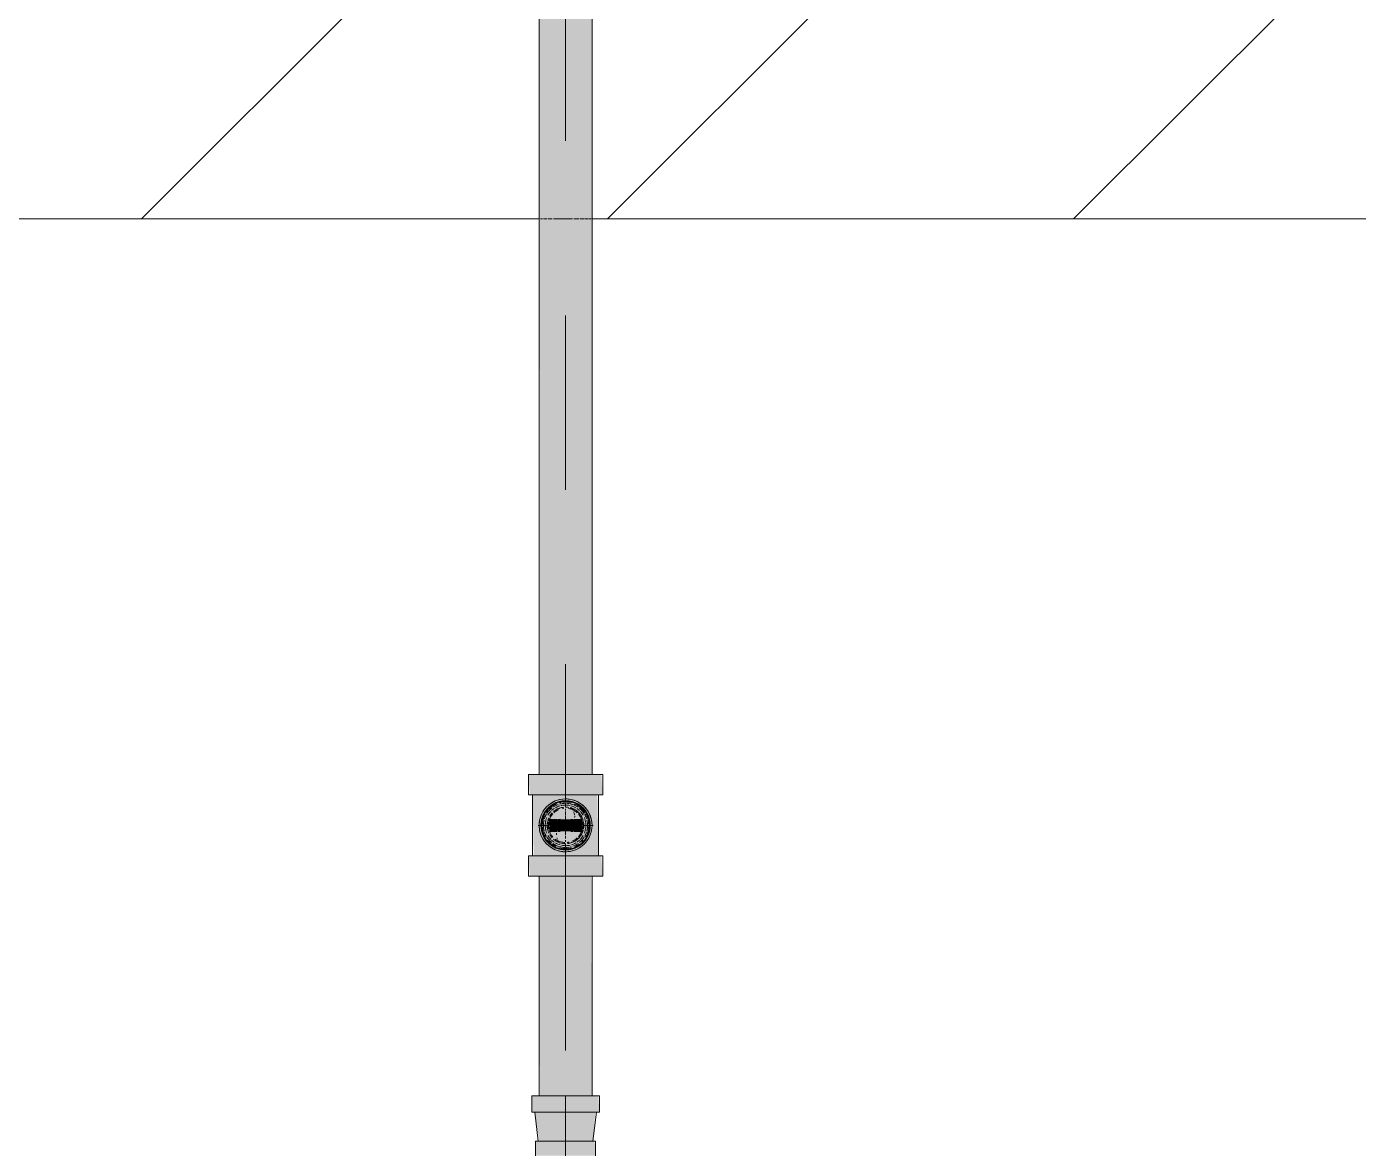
# Model space of a CAD drawing. Header units: millimetres. Extents: x -4000 to 187956, y -58990 to 162485.
# Drawn here: x 96259 to 97472, y 131156 to 132177 of the extents above; entities that cross this region are included whole.
import ezdxf

# ---------------------------------------------------------------- set-up
doc = ezdxf.new("R2010")
doc.units = ezdxf.units.MM
doc.linetypes.add('Dash 1_16_', pattern=[317.5, 158.75, -158.75])
for name, color, linetype, lineweight in [('A-WALL', 113, 'Continuous', 13), ('A-WALL-PATT', 111, 'Continuous', 13), ('F-SPRN', 3, 'Continuous', 9), ('P-PIPE', 3, 'Continuous', 9), ('P-PIPE-CNTR', 3, 'Continuous', 9)]:
    doc.layers.add(name, color=color, linetype=linetype, lineweight=lineweight)

# ---------------------------------------------------------------- blocks, each defined once
blk = doc.blocks.new('CMF2_NHAXUONG_A_rvt-1-FFS - TANG 1')
at = {"layer": 'A-WALL-PATT', "lineweight": 9}
h = blk.add_hatch(dxfattribs=at)
h.set_pattern_fill('FP_12', color=250, style=0, pattern_type=2)
h.set_pattern_definition([(45, (0, 0), (-212.13203, 212.13203), [])])
h.paths.add_polyline_path([(91256, 132002.1), (98249.8, 132002.1), (98249.8, 132202.1), (86100, 132202.1), (86100, 132002.1), (88988.5, 132002.1)])
at = {"layer": 'A-WALL', "color": 50, "lineweight": 15}
for p, q in [((94274.1, 132002.1), (96725.9, 132002.1)), ((96774.1, 132002.1), (98249.8, 132002.1))]:
    blk.add_line(p, q, dxfattribs=at)
at = {"layer": 'A-WALL', "color": 35, "lineweight": 15}
for p, q in [((94274.1, 132002.1), (96725.9, 132002.1)), ((96774.1, 132002.1), (98249.8, 132002.1))]:
    blk.add_line(p, q, dxfattribs=at)
at = {"layer": 'A-WALL', "color": 14, "lineweight": 15}
for p, q in [((96727.2, 132002.1), (96729.1, 132002.1)), ((96729.8, 132002.1), (96732.9, 132002.1)), ((96733.9, 132002.1), (96737.9, 132002.1)), ((96739.1, 132002.1), (96756.2, 132002.1)), ((96757.4, 132002.1), (96762.1, 132002.1)), ((96763, 132002.1), (96767.1, 132002.1)), ((96767.8, 132002.1), (96770.9, 132002.1)), ((96771.4, 132002.1), (96773.3, 132002.1))]:
    blk.add_line(p, q, dxfattribs=at)
at = {"layer": 'A-WALL', "color": 15, "lineweight": 15}
for p, q in [((96727.2, 132002.1), (96729.1, 132002.1)), ((96729.8, 132002.1), (96732.9, 132002.1)), ((96733.9, 132002.1), (96737.9, 132002.1)), ((96739.1, 132002.1), (96756.2, 132002.1)), ((96757.4, 132002.1), (96762.1, 132002.1)), ((96763, 132002.1), (96767.1, 132002.1)), ((96767.8, 132002.1), (96770.9, 132002.1)), ((96771.4, 132002.1), (96773.3, 132002.1))]:
    blk.add_line(p, q, dxfattribs=at)
blk = doc.blocks.new('Sprinkler_Up - DN20-V234-FFS - TANG 1')
at = {"layer": 'F-SPRN', "transparency": 33554534}
for points in [[(-13.5, 0), (-3.9, 0.7), (-1.7, 2.9), (-1.2, 3.5), (-0.6, 4), (0.6, 4), (1.2, 3.5), (1.7, 2.9), (4.6, 0), (22.2, 0), (18, 13.1), (6.9, 21.2), (-6.9, 21.2), (-18, 13.1), (-22.2, 0)], [(0, -16.7), (4.3, -16.1), (11.8, -11.8), (16.1, -4.3), (16.1, 4.3), (11.8, 11.8), (8.3, 14.4), (0, 16.7), (-4.3, 16.1), (-11.8, 11.8), (-16.1, 4.3), (-16.1, -4.3), (-11.8, -11.8), (-8.3, -14.4)], [(0, -15.6), (7.8, -13.5), (13.5, -7.8), (15.1, -4), (15.1, 4), (13.5, 7.8), (7.8, 13.5), (0, 15.6), (-7.8, 13.5), (-11, 11), (-15.1, 4), (-15.1, -4), (-11, -11), (-7.8, -13.5)], [(0, -21.2), (6.9, -21.2), (18, -13.1), (22.2, 0), (3.9, -0.7), (1.7, -2.9), (1.2, -3.5), (0.6, -4), (-0.6, -4), (-1.2, -3.5), (-1.7, -2.9), (-4.6, 0), (-22.2, 0), (-18, -13.1), (-6.9, -21.2)], [(-10.9, -5.5), (-10.9, 5.4), (-14.5, 5.4), (-14.5, -5.5)], [(-7.7, -5.5), (-7.7, 5.4), (-10.9, 5.4), (-10.9, -5.5)], [(0, -5.5), (0, 5.4), (-7.7, 5.4), (-7.7, -5.5)], [(0, 0), (5.7, 0), (2.9, 4.9), (-2.9, 4.9), (-5.7, 0)], [(2.9, -4.9), (5.7, 0), (-5.7, 0), (-2.9, -4.9)], [(-4.6, 0), (4.6, 0), (0, 4.6)], [(0, -4.6), (4.6, 0), (-4.6, 0)], [(0, -2.6), (1.3, 0), (-1.8, 0)], [(-1.3, 0), (1.8, 0), (0, 2.6)], [(7.7, -5.5), (7.7, 5.4), (0, 5.4), (0, -5.5)], [(10.9, -5.5), (10.9, 5.4), (7.7, 5.4), (7.7, -5.5)], [(14.5, -5.5), (14.5, 5.4), (10.9, 5.4), (10.9, -5.5)]]:
    blk.add_hatch(color=1, dxfattribs=at).paths.add_polyline_path(points)
at = {"layer": 'F-SPRN', "color": 1}
for p, q in [((-11.5, 5.4), (-14.5, 5.4)), ((-14.5, 5.4), (-11.3, 5.4)), ((-14.5, 5.4), (-14.5, 3.7)), ((-14.5, 3.3), (-14.5, 0)), ((-11.5, 5.4), (-11.5, 4)), ((-10.9, 1.9), (-10.9, 3.6)), ((-10.8, 5.4), (-8, 5.4)), ((-8.1, 5.4), (-10.8, 5.4)), ((-8.1, 5.4), (-8.1, 2.8)), ((-8.1, 2.5), (-8.1, 0.7)), ((-7.7, 4.8), (-7.7, 2.7)), ((-7.7, 4.8), (-7.7, 2.7)), ((-7.7, 2.1), (-7.7, 0.5)), ((-7.7, 2.1), (-7.7, 0.5)), ((-6.7, 5.4), (-4.7, 5.4)), ((-5.8, 3.8), (-5.8, 2.2)), ((-2.1, 0), (-2.1, 0)), ((-2.1, 0), (-2.1, -0.1)), ((-0.5, 2), (-0.6, 2)), ((-0.6, 2), (-0.6, 2)), ((0, 2.1), (-0.1, 2.1)), ((2.1, 0), (2.1, 0.1)), ((2.1, 0), (2.1, 0)), ((4.7, 5.4), (6.5, 5.4)), ((7.7, 5.4), (10.8, 5.4)), ((7.7, 5.2), (7.7, 2.7)), ((7.7, 5.2), (7.7, 2.7)), ((7.7, 2.3), (7.7, 0.5)), ((7.7, 2.3), (7.7, 0.5)), ((10.8, 5.4), (8.1, 5.4)), ((8.1, 5.4), (8.1, 2.8)), ((8.1, 2.5), (8.1, 0.4)), ((10.9, 5.4), (14.5, 5.4)), ((10.9, 3.6), (10.9, 0.2)), ((14.5, 5.4), (11.5, 5.4)), ((11.5, 5.4), (11.5, 4)), ((11.5, 3), (11.5, 0.2)), ((14.5, 5.4), (14.5, -5.5)), ((-14.5, -1.3), (-14.5, -3.7)), ((-11.1, -5.5), (-14.5, -5.5)), ((-14.5, -5.5), (-11.5, -5.5)), ((-10.9, -2.6), (-10.9, -1.3)), ((-10.8, -5.5), (-8.1, -5.5)), ((-7.8, -5.5), (-10.8, -5.5)), ((-8.1, -4.2), (-8.1, -5.5)), ((-7.7, -2.7), (-7.7, -4)), ((-7.7, -2.7), (-7.7, -4)), ((-7, -5.5), (-5.8, -5.5)), ((-4.8, -5.5), (-7, -5.5)), ((-5.8, -2.3), (-5.8, -3.8)), ((-2.1, -0.3), (-2, -0.4)), ((-2, -0.4), (-2, -0.5)), ((-2, -0.5), (-2, -0.6)), ((-2, -0.6), (-2, -0.7)), ((-2, -0.7), (-1.9, -0.7)), ((-1.9, -0.7), (-1.9, -0.8)), ((-1.9, -0.8), (-1.9, -0.9)), ((-1.9, -0.9), (-1.8, -1)), ((-1.8, -1), (-1.8, -1.1)), ((-1.8, -1), (-1.8, -1)), ((-1.8, -1.1), (-1.7, -1.2)), ((-1.7, -1.2), (-1.6, -1.3)), ((-1.7, -1.2), (-1.7, -1.2)), ((-1.6, -1.3), (-1.6, -1.4)), ((-1.6, -1.4), (-1.5, -1.4)), ((-1.5, -1.4), (-1.4, -1.5)), ((-1.4, -1.5), (-1.3, -1.6)), ((-1.4, -1.5), (-1.4, -1.5)), ((-1.3, -1.6), (-1.3, -1.7)), ((-1.3, -1.7), (-1.2, -1.7)), ((-1.2, -1.7), (-1.1, -1.7)), ((-1.1, -1.7), (-1.1, -1.8)), ((-1.1, -1.8), (-1, -1.8)), ((-1, -1.8), (-0.9, -1.9)), ((-0.9, -1.9), (-0.8, -1.9)), ((-0.8, -1.9), (-0.7, -2)), ((-0.8, -1.9), (-0.8, -1.9)), ((-0.7, -2), (-0.6, -2)), ((-0.6, -2), (-0.5, -2)), ((-0.5, -2), (-0.4, -2)), ((-0.4, -2), (-0.3, -2.1)), ((-0.4, -2), (-0.4, -2)), ((-0.3, -2.1), (-0.2, -2.1)), ((-0.2, -2.1), (-0.1, -2.1)), ((-0.1, -2.1), (0, -2.1)), ((0, -2.1), (0.1, -2.1)), ((0.1, -2.1), (0.2, -2.1)), ((0.1, -2.1), (0.1, -2.1)), ((0.2, -2.1), (0.3, -2.1)), ((0.3, -2.1), (0.4, -2)), ((0.4, -2), (0.5, -2)), ((0.5, -2), (0.6, -2)), ((0.6, -2), (0.7, -2)), ((0.6, -2), (0.6, -2)), ((0.7, -2), (0.8, -1.9)), ((0.8, -1.9), (0.9, -1.9)), ((0.9, -1.9), (1, -1.8)), ((0.9, -1.9), (0.9, -1.9)), ((1, -1.8), (1.1, -1.8)), ((1.1, -1.8), (1.2, -1.7)), ((1.2, -1.7), (1.3, -1.6)), ((1.2, -1.7), (1.2, -1.7)), ((1.3, -1.6), (1.4, -1.6)), ((1.4, -1.5), (1.5, -1.5)), ((1.4, -1.6), (1.4, -1.5)), ((1.5, -1.4), (1.6, -1.3)), ((1.5, -1.5), (1.5, -1.4)), ((1.6, -1.3), (1.7, -1.2)), ((1.6, -1.3), (1.6, -1.3)), ((1.7, -1.1), (1.8, -1.1)), ((1.7, -1.2), (1.7, -1.1)), ((1.8, -1), (1.9, -0.9)), ((1.8, -1.1), (1.8, -1)), ((1.9, -0.8), (2, -0.7)), ((1.9, -0.8), (1.9, -0.8)), ((1.9, -0.9), (1.9, -0.8)), ((2, -0.4), (2.1, -0.3)), ((2, -0.5), (2, -0.4)), ((2, -0.5), (2, -0.5)), ((2, -0.6), (2, -0.5)), ((2, -0.7), (2, -0.6)), ((2.1, -0.1), (2.1, 0)), ((2.1, -0.2), (2.1, -0.1)), ((2.1, -0.3), (2.1, -0.2)), ((7, -5.5), (4.8, -5.5)), ((5.8, -2.2), (5.8, -3.8)), ((5.8, -5.5), (7, -5.5)), ((7.7, -0.5), (7.7, -2.3)), ((7.7, -0.5), (7.7, -2.3)), ((7.7, -2.7), (7.7, -5.4)), ((7.7, -2.7), (7.7, -5.4)), ((10.8, -5.5), (7.7, -5.5)), ((8.1, -0.4), (8.1, -2.5)), ((8.1, -2.8), (8.1, -5.5)), ((8.1, -5.5), (10.8, -5.5)), ((10.9, -0.2), (10.9, -3.6)), ((14.5, -5.5), (10.9, -5.5)), ((11.5, -0.2), (11.5, -3)), ((11.5, -4), (11.5, -5.5)), ((11.5, -5.5), (14.5, -5.5))]:
    blk.add_line(p, q, dxfattribs=at)
at = {"layer": 'F-SPRN', "color": 1, "flags": 128}
for points in [[(-0.6, 2), (-0.7, 2), (-0.8, 1.9), (-0.9, 1.9), (-0.9, 1.9), (-1, 1.8), (-1.1, 1.8), (-1.2, 1.7), (-1.2, 1.7), (-1.3, 1.6), (-1.4, 1.6), (-1.4, 1.5), (-1.5, 1.5), (-1.5, 1.4), (-1.6, 1.3), (-1.6, 1.3), (-1.7, 1.2), (-1.7, 1.1), (-1.8, 1.1), (-1.8, 1), (-1.9, 0.9), (-1.9, 0.8), (-1.9, 0.8), (-2, 0.7), (-2, 0.6), (-2, 0.5), (-2, 0.5), (-2, 0.4), (-2.1, 0.3), (-2.1, 0.2), (-2.1, 0.1), (-2.1, 0)], [(-0.1, 2.1), (-0.1, 2.1), (-0.2, 2.1), (-0.3, 2.1), (-0.4, 2), (-0.5, 2)], [(2.1, 0.1), (2.1, 0.2), (2.1, 0.2), (2.1, 0.3), (2, 0.4), (2, 0.5), (2, 0.6), (2, 0.7), (1.9, 0.7), (1.9, 0.8), (1.9, 0.9), (1.8, 1), (1.8, 1), (1.8, 1.1), (1.7, 1.2), (1.7, 1.2), (1.6, 1.3), (1.6, 1.4), (1.5, 1.4), (1.4, 1.5), (1.4, 1.5), (1.3, 1.6), (1.3, 1.7), (1.2, 1.7), (1.1, 1.7), (1.1, 1.8), (1, 1.8), (0.9, 1.9), (0.8, 1.9), (0.8, 1.9), (0.7, 2), (0.6, 2), (0.5, 2), (0.4, 2), (0.4, 2), (0.3, 2.1), (0.2, 2.1), (0.1, 2.1), (0, 2.1)], [(-2.1, -0.1), (-2.1, -0.2), (-2.1, -0.2), (-2.1, -0.3)]]:
    blk.add_lwpolyline(points, dxfattribs=at)
at = {"layer": 'F-SPRN', "color": 1}
for radius, start, end in [(22.2, 360, 180), (21.9, 144.7698, 164.8151), (21.9, 126.6942, 143.2701), (21.9, 108.2621, 125.7507), (16.7, 121.4181, 130.5751), (16.7, 121.4181, 130.5751), (15.6, 120.5262, 133.2078), (15.6, 120.5262, 133.2078), (16.7, 106.5995, 120), (16.7, 106.5995, 120), (15.6, 114.4363, 119.9813), (15.6, 114.4363, 119.9813), (21.9, 99.348, 107.901), (16.7, 96.4143, 105), (16.7, 96.4143, 105), (21.9, 90.145, 98.8503), (15.6, 95.5762, 100.6843), (15.6, 95.5762, 100.6843), (16.7, 83.0684, 90), (16.7, 83.0684, 90), (21.9, 72.5583, 89.4624), (15.6, 75.573, 80.5892), (15.6, 75.573, 80.5892), (15.6, 67.5614, 74.5481), (15.6, 67.5614, 74.5481), (16.7, 60, 75), (16.7, 60, 75), (15.6, 60.0187, 65.5637), (15.6, 60.0187, 65.5637), (21.9, 54.2493, 71.7379), (15.6, 46.7922, 60), (15.6, 46.7922, 60), (16.7, 49.4249, 58.5819), (16.7, 49.4249, 58.5819), (21.9, 36.7299, 53.3058), (21.9, 15.1849, 35.2302), (21.9, 165.6773, 179.2615), (16.7, 167.6802, 180), (16.7, 167.6802, 180), (16.7, 155.3879, 164.9693), (16.7, 155.3879, 164.9693), (15.6, 166.4265, 180), (15.6, 166.4265, 180), (15.6, 150.9409, 165), (15.6, 159.6139, 165), (16.7, 136.7213, 149.931), (16.7, 136.7213, 149.931), (15.6, 150.9409, 156.3845), (15.6, 138.4214, 150), (15.6, 138.4214, 150), (4.63, 155.7832, 180), (4.63, 155.7832, 180), (4.63, 109.0192, 138.2703), (4.63, 109.0192, 138.2703), (2.56, 109.0192, 168.8278), (2.56, 109.0192, 168.8278), (2.04, 109.0192, 180), (4.63, 17.9592, 90), (4.63, 17.9592, 90), (3.81, 57.0577, 90), (2.56, 14.5599, 90), (2.56, 14.5599, 90), (2.04, 10.4703, 90), (3.81, 16.1605, 43.8358), (15.6, 30, 41.5786), (15.6, 30, 41.5786), (16.7, 30, 43.2787), (16.7, 30, 43.2787), (15.6, 23.6155, 29.5646), (15.6, 15, 29.5646), (15.6, 15, 20.3861), (16.7, 15, 24.6121), (16.7, 15, 24.6121), (15.6, 360, 13.6618), (15.6, 0, 13.6618), (16.7, 360, 12.3198), (16.7, 0, 12.3198), (21.9, 0.7385, 14.3227), (22.2, 180, 360), (21.9, 180.7385, 194.3227), (21.9, 195.1849, 215.2302), (16.7, 180, 192.3198), (16.7, 180, 192.3198), (16.7, 195.0307, 204.6121), (16.7, 195.0307, 204.6121), (15.6, 181.9082, 193.6618), (15.6, 181.9082, 193.6618), (15.6, 197.3339, 209.5646), (15.6, 197.3339, 209.5646), (16.7, 210.069, 223.2787), (16.7, 210.069, 223.2787), (15.6, 212.5472, 221.5786), (15.6, 212.5472, 221.5786), (4.63, 197.9592, 0), (4.63, 197.9592, 360), (3.81, 196.1605, 360), (2.56, 191.1677, 270), (2.56, 191.1677, 270), (2.04, 190.4703, 270), (2.04, 270, 0), (2.56, 270, 0), (2.56, 270, 360), (15.6, 300, 313.2078), (15.6, 300, 313.2078), (15.6, 318.4214, 330), (15.6, 318.4214, 330), (16.7, 316.7213, 330), (16.7, 316.7213, 330), (15.6, 330.4354, 345), (15.6, 330.4354, 336.3845), (15.6, 339.6139, 345), (15.6, 346.3382, 360), (15.6, 346.3382, 360), (16.7, 335.3879, 345), (16.7, 335.3879, 345), (16.7, 347.6802, 360), (16.7, 347.6802, 360), (21.9, 324.7698, 344.8151), (21.9, 345.6773, 359.2615), (21.9, 216.7299, 233.3058), (21.9, 234.2493, 251.7379), (16.7, 229.4249, 238.5819), (16.7, 229.4249, 238.5819), (15.6, 233.795, 240), (15.6, 233.795, 240), (16.7, 240, 255), (16.7, 240, 255), (15.6, 240.0187, 254.5481), (15.6, 240.0187, 254.5481), (21.9, 252.5583, 269.4624), (15.6, 255, 267.64), (15.6, 255, 267.64), (16.7, 263.0684, 270), (16.7, 263.0684, 270), (21.9, 270.145, 278.8503), (15.6, 275.5762, 280.6843), (15.6, 275.5762, 280.6843), (16.7, 276.4143, 285), (16.7, 276.4143, 285), (21.9, 279.348, 287.901), (16.7, 286.5995, 300), (16.7, 286.5995, 300), (15.6, 294.4363, 299.9813), (15.6, 294.4363, 299.9813), (21.9, 288.2621, 305.7507), (16.7, 301.4181, 310.5751), (16.7, 301.4181, 310.5751), (21.9, 306.6942, 323.2701)]:
    blk.add_arc((0, 0), radius, start, end, dxfattribs=at)
blk = doc.blocks.new('Steel_Transition_Threaded_HoaPhat - Standard-V369-FFS - TANG 1')
at = {"layer": 'P-PIPE', "lineweight": 13, "transparency": 33554534}
h = blk.add_hatch(color=1, dxfattribs=at)
h.paths.add_polyline_path([(96750, 131427.6), (96755.8, 131428.4), (96761.3, 131430.6), (96765.9, 131434.2), (96769.5, 131438.8), (96771.7, 131444.3), (96772.5, 131450.1), (96771.7, 131455.9), (96769.5, 131461.3), (96765.9, 131466), (96761.3, 131469.6), (96755.8, 131471.8), (96750, 131472.6), (96744.2, 131471.8), (96738.8, 131469.6), (96734.1, 131466), (96730.5, 131461.3), (96728.3, 131455.9), (96727.5, 131450.1), (96728.3, 131444.3), (96730.5, 131438.8), (96734.1, 131434.2), (96738.8, 131430.6), (96744.2, 131428.4)])
h.paths.add_polyline_path([(96750, 131430), (96744.8, 131430.7), (96740, 131432.7), (96735.8, 131435.9), (96732.6, 131440), (96730.6, 131444.9), (96729.9, 131450.1), (96730.6, 131455.3), (96732.6, 131460.1), (96735.8, 131464.3), (96740, 131467.5), (96744.8, 131469.5), (96750, 131470.2), (96755.2, 131469.5), (96760.1, 131467.5), (96764.2, 131464.3), (96767.4, 131460.1), (96769.4, 131455.3), (96770.1, 131450.1), (96769.4, 131444.9), (96767.4, 131440), (96764.2, 131435.9), (96760.1, 131432.7), (96755.2, 131430.7)])
for points in [[(96750, 131430), (96750, 131433.7), (96741.8, 131435.9), (96735.8, 131441.9), (96733.6, 131450.1), (96735.8, 131458.3), (96741.8, 131464.3), (96750, 131466.5), (96750, 131470.2), (96744.8, 131469.5), (96740, 131467.5), (96735.8, 131464.3), (96732.6, 131460.1), (96730.6, 131455.3), (96729.9, 131450.1), (96730.6, 131444.9), (96732.6, 131440), (96735.8, 131435.9), (96740, 131432.7), (96744.8, 131430.7)], [(96750, 131431.6), (96754.8, 131432.2), (96759.3, 131434.1), (96763.1, 131437), (96766, 131440.8), (96767.9, 131445.3), (96768.5, 131450.1), (96767.9, 131454.9), (96766, 131459.3), (96763.1, 131463.2), (96759.3, 131466.1), (96754.8, 131468), (96750, 131468.6), (96745.2, 131468), (96740.8, 131466.1), (96736.9, 131463.2), (96734, 131459.3), (96732.1, 131454.9), (96731.5, 131450.1), (96732.1, 131445.3), (96734, 131440.8), (96736.9, 131437), (96740.8, 131434.1), (96745.2, 131432.2)], [(96750, 131430), (96755.2, 131430.7), (96760.1, 131432.7), (96764.2, 131435.9), (96767.4, 131440), (96769.4, 131444.9), (96770.1, 131450.1), (96769.4, 131455.3), (96767.4, 131460.1), (96764.2, 131464.3), (96760.1, 131467.5), (96755.2, 131469.5), (96750, 131470.2), (96750, 131466.5), (96758.2, 131464.3), (96764.2, 131458.3), (96766.4, 131450.1), (96764.2, 131441.9), (96758.2, 131435.9), (96750, 131433.7)]]:
    blk.add_hatch(color=1, dxfattribs=at).paths.add_polyline_path(points)
at = {"layer": 'P-PIPE', "color": 20, "lineweight": 13}
for radius, start, end in [(22.5, 90, 270), (22.5, 105, 270), (22.5, 90, 105), (22.5, 270, 90), (22.5, 330, 90), (20.1, 150, 162.7449), (20.1, 135, 148.1553), (18.5, 136.4297, 150), (18.5, 136.4297, 150), (20.1, 128.8856, 135), (16.4, 143.5463, 150), (18.5, 123.4976, 133.2041), (18.5, 123.4976, 133.2041), (20.1, 109.6859, 125.0043), (16.4, 121.0738, 128.0319), (18.5, 106.819, 120), (18.5, 106.819, 120), (16.4, 113.4045, 120), (16.4, 107.4657, 111.9681), (20.1, 100.9975, 105), (18.5, 91.4353, 103.2046), (18.5, 91.4353, 103.2046), (16.4, 96.2132, 104.6042), (20.1, 90.5246, 98.5089), (18.5, 78.0986, 90), (18.5, 78.0986, 90), (20.1, 75.0607, 87.9279), (18.5, 60, 75), (18.5, 60, 75), (16.4, 66.9681, 72.9388), (20.1, 60, 75), (16.4, 60.5934, 66.5955), (20.1, 54.9957, 60), (18.5, 46.7959, 56.5024), (18.5, 46.7959, 56.5024), (20.1, 31.8447, 51.1144), (18.5, 30, 43.5703), (18.5, 30, 43.5703), (20.1, 17.2551, 30), (20.1, 166.0499, 193.9501), (18.5, 166.5939, 193.4061), (18.5, 166.5939, 180), (18.5, 180, 193.4061), (18.5, 157.6232, 165), (18.5, 157.6232, 165), (16.4, 180.8106, 191.4533), (16.4, 168.5467, 175.1607), (16.4, 158.0319, 163.506), (16.4, 351.9681, 0), (16.4, 0, 6.4537), (18.5, 15, 22.3768), (18.5, 15, 22.3768), (18.5, 346.5939, 13.4061), (18.5, 0, 13.4061), (18.5, 346.5939, 0), (20.1, 346.0499, 13.9501), (20.1, 197.2551, 210), (18.5, 195, 202.3768), (18.5, 195, 202.3768), (20.1, 211.8447, 231.1144), (18.5, 210, 223.5703), (18.5, 210, 223.5703), (16.4, 210.6635, 216.4537), (18.5, 226.7959, 236.5024), (18.5, 226.7959, 236.5024), (16.4, 240, 246.5955), (22.5, 270, 330), (16.4, 287.4657, 291.9681), (16.4, 293.5463, 300), (18.5, 303.4976, 313.2041), (18.5, 303.4976, 313.2041), (20.1, 308.8856, 328.1553), (18.5, 316.4297, 330), (18.5, 316.4297, 330), (16.4, 338.0319, 342.8691), (18.5, 337.6232, 345), (18.5, 337.6232, 345), (20.1, 330, 342.7449), (20.1, 234.9957, 255), (18.5, 240, 255), (18.5, 240, 255), (20.1, 255.0607, 267.9279), (18.5, 258.0986, 270), (18.5, 258.0986, 270), (16.4, 264.1652, 268.506), (20.1, 270.5246, 278.5089), (18.5, 271.4353, 283.2046), (18.5, 271.4353, 283.2046), (16.4, 276.2132, 283.9063), (20.1, 280.9975, 285), (18.5, 286.819, 300), (18.5, 286.819, 300), (20.1, 289.6859, 305.0043)]:
    blk.add_arc((96750, 131450.1), radius, start, end, dxfattribs=at)

msp = doc.modelspace()

# ---------------------------------------------------------------- block references
at = {"lineweight": 5}
msp.add_blockref('CMF2_NHAXUONG_A_rvt-1-FFS - TANG 1', (0, 0), dxfattribs=at)

# ---------------------------------------------------------------- next in the draw order: hatches: boundary and pattern name
at = {"layer": 'P-PIPE', "transparency": 33554534}
for points in [[(96750, 131496.4), (96750, 134136.8), (96725.9, 134136.8), (96726.7, 131496.4), (96743.8, 131496.4)], [(96750, 131496.4), (96774.1, 131496.4), (96773.3, 134136.8), (96750, 134136.8), (96750, 131499.1)], [(96726.1, 131478), (96750, 131478), (96750, 131496.4), (96716.2, 131496.4), (96717.4, 131478), (96720.7, 131478)], [(96783.8, 131478), (96782.6, 131496.4), (96750, 131496.4), (96750, 131478), (96783, 131478)], [(96724, 131422.3), (96750, 131422.3), (96750, 131428.9), (96742.6, 131430.3), (96736.3, 131434), (96731.7, 131439.4), (96729.2, 131446.3), (96729.2, 131453.9), (96731.7, 131460.8), (96736.3, 131466.2), (96742.6, 131469.9), (96750, 131471.2), (96750, 131478), (96720, 131478), (96721, 131422.3)], [(96750, 131426), (96756.2, 131426.8), (96762.1, 131429.2), (96767.1, 131433), (96770.9, 131438), (96773.3, 131443.8), (96774.1, 131450.1), (96773.3, 131456.3), (96770.9, 131462.1), (96767.1, 131467.1), (96762.1, 131471), (96756.2, 131473.4), (96750, 131474.2), (96743.8, 131473.4), (96737.9, 131471), (96733, 131467.1), (96729.1, 131462.1), (96726.7, 131456.3), (96725.9, 131450.1), (96726.7, 131443.8), (96729.1, 131438), (96733, 131433), (96737.9, 131429.2), (96743.8, 131426.8), (96748.9, 131426.1)], [(96776, 131422.3), (96780, 131422.3), (96779, 131478), (96750, 131478), (96750, 131471.2), (96757.5, 131469.9), (96763.7, 131466.2), (96768.3, 131460.8), (96770.8, 131453.9), (96770.8, 131446.3), (96768.3, 131439.4), (96763.7, 131434), (96757.5, 131430.3), (96750, 131428.9), (96750, 131422.3), (96771.2, 131422.3)], [(96741.7, 131435.6), (96742.8, 131437.6), (96741.7, 131441.7), (96742.8, 131445.9), (96745.8, 131449), (96757.2, 131454.3), (96758.4, 131458.4), (96757.2, 131462.6), (96755.9, 131464.3), (96750, 131466.8), (96741.7, 131464.6), (96735.5, 131458.4), (96733.3, 131450.1), (96735.5, 131441.7), (96738.2, 131438.3)], [(96750, 131433.4), (96758.4, 131435.6), (96761.8, 131438.3), (96766.1, 131445.8), (96766.1, 131454.4), (96761.8, 131461.9), (96758.4, 131464.6), (96750, 131466.8), (96745.7, 131466.2), (96738.2, 131461.9), (96733.9, 131454.4), (96733.9, 131445.8), (96738.2, 131438.3), (96741.7, 131435.6)], [(96726.1, 131403.8), (96750, 131403.8), (96750, 131422.3), (96716.2, 131422.3), (96717.4, 131403.8), (96720.7, 131403.8)], [(96783.8, 131403.8), (96782.6, 131422.3), (96750, 131422.3), (96750, 131403.8), (96782.6, 131403.8)], [(96743.8, 131204), (96750, 131204), (96750, 131403.8), (96725.9, 131403.8), (96726.7, 131204), (96737.9, 131204)], [(96750, 131204), (96774.1, 131204), (96773.3, 131403.8), (96750, 131403.8), (96750, 131280.1)], [(96720.3, 131189.1), (96780.8, 131189.1), (96779.8, 131204), (96719.2, 131204), (96719.2, 131189.1)], [(96750, 131162.7), (96774.8, 131162.7), (96777.1, 131189.1), (96721.9, 131189.1), (96726.1, 131162.7), (96743.6, 131162.7)], [(96723.6, 131149.4), (96777.4, 131149.4), (96776.4, 131162.7), (96722.7, 131162.7), (96722.7, 131149.4)]]:
    msp.add_hatch(color=1, dxfattribs=at).paths.add_polyline_path(points)

# ---------------------------------------------------------------- next in the draw order: linework, layer by layer
at = {"layer": 'P-PIPE', "color": 20, "lineweight": 13}
for p, q in [((96725.9, 134136.8), (96725.9, 131496.4)), ((96774.1, 131496.4), (96774.1, 134136.8)), ((96716.2, 131496.4), (96716.2, 131478)), ((96725.8, 131496.4), (96716.2, 131496.4)), ((96750, 131496.4), (96716.2, 131496.4)), ((96725.9, 131496.4), (96732.9, 131496.4)), ((96732.9, 131496.4), (96726.6, 131496.4)), ((96741.3, 131496.4), (96733.1, 131496.4)), ((96733.1, 131496.4), (96766.9, 131496.4)), ((96750, 131496.4), (96741.3, 131496.4)), ((96758.7, 131496.4), (96750, 131496.4)), ((96783.8, 131496.4), (96750, 131496.4)), ((96766.9, 131496.4), (96758.7, 131496.4)), ((96773.4, 131496.4), (96767.1, 131496.4)), ((96767.1, 131496.4), (96774.1, 131496.4)), ((96783.8, 131496.4), (96774.2, 131496.4)), ((96783.8, 131478), (96783.8, 131496.4)), ((96716.2, 131478), (96717.4, 131478)), ((96716.2, 131478), (96750, 131478)), ((96717.4, 131478), (96719.8, 131478)), ((96720, 131478), (96720, 131422.3)), ((96721, 131478), (96720, 131478)), ((96741.2, 131478), (96720, 131478)), ((96721, 131478), (96726.1, 131478)), ((96724, 131478), (96721, 131478)), ((96728.8, 131478), (96724, 131478)), ((96726.1, 131478), (96733.1, 131478)), ((96735, 131478), (96728.8, 131478)), ((96733.1, 131478), (96741.3, 131478)), ((96741.2, 131478), (96735, 131478)), ((96742.2, 131478), (96750, 131478)), ((96750, 131478), (96742.2, 131478)), ((96750, 131478), (96742.2, 131478)), ((96750, 131478), (96757.8, 131478)), ((96750, 131478), (96783.8, 131478)), ((96757.8, 131478), (96750, 131478)), ((96757.8, 131478), (96750, 131478)), ((96758.7, 131478), (96766.9, 131478)), ((96765, 131478), (96758.8, 131478)), ((96780, 131478), (96758.8, 131478)), ((96771.2, 131478), (96765, 131478)), ((96766.9, 131478), (96773.9, 131478)), ((96776, 131478), (96771.2, 131478)), ((96773.9, 131478), (96779, 131478)), ((96779, 131478), (96776, 131478)), ((96780, 131478), (96779, 131478)), ((96780, 131422.3), (96780, 131478)), ((96780.2, 131478), (96782.6, 131478)), ((96782.6, 131478), (96783.8, 131478)), ((96716.2, 131422.3), (96716.2, 131403.8)), ((96717.4, 131422.3), (96716.2, 131422.3)), ((96750, 131422.3), (96716.2, 131422.3)), ((96719.8, 131422.3), (96717.4, 131422.3)), ((96720, 131422.3), (96721, 131422.3)), ((96720, 131422.3), (96741.2, 131422.3)), ((96726.1, 131422.3), (96721, 131422.3)), ((96721, 131422.3), (96724, 131422.3)), ((96724, 131422.3), (96728.8, 131422.3)), ((96733.1, 131422.3), (96726.1, 131422.3)), ((96728.8, 131422.3), (96735, 131422.3)), ((96741.3, 131422.3), (96733.1, 131422.3)), ((96735, 131422.3), (96741.2, 131422.3)), ((96750, 131422.3), (96742.2, 131422.3)), ((96742.2, 131422.3), (96750, 131422.3)), ((96742.2, 131422.3), (96750, 131422.3)), ((96757.8, 131422.3), (96750, 131422.3)), ((96783.8, 131422.3), (96750, 131422.3)), ((96750, 131422.3), (96757.8, 131422.3)), ((96750, 131422.3), (96757.8, 131422.3)), ((96766.9, 131422.3), (96758.7, 131422.3)), ((96758.8, 131422.3), (96765, 131422.3)), ((96758.8, 131422.3), (96780, 131422.3)), ((96765, 131422.3), (96771.2, 131422.3)), ((96773.9, 131422.3), (96766.9, 131422.3)), ((96771.2, 131422.3), (96776, 131422.3)), ((96779, 131422.3), (96773.9, 131422.3)), ((96776, 131422.3), (96779, 131422.3)), ((96779, 131422.3), (96780, 131422.3)), ((96783.8, 131422.3), (96780.2, 131422.3)), ((96783.8, 131403.8), (96783.8, 131422.3)), ((96716.2, 131403.8), (96725.8, 131403.8)), ((96716.2, 131403.8), (96750, 131403.8)), ((96725.9, 131403.8), (96725.9, 131204)), ((96732.9, 131403.8), (96725.9, 131403.8)), ((96726.6, 131403.8), (96732.9, 131403.8)), ((96733.1, 131403.8), (96741.3, 131403.8)), ((96766.9, 131403.8), (96733.1, 131403.8)), ((96741.3, 131403.8), (96750, 131403.8)), ((96750, 131403.8), (96758.7, 131403.8)), ((96750, 131403.8), (96783.8, 131403.8)), ((96758.7, 131403.8), (96766.9, 131403.8)), ((96767.1, 131403.8), (96773.4, 131403.8)), ((96774.1, 131403.8), (96767.1, 131403.8)), ((96774.1, 131204), (96774.1, 131403.8)), ((96774.2, 131403.8), (96779.3, 131403.8)), ((96779.3, 131403.8), (96783.8, 131403.8)), ((96719.2, 131204), (96719.2, 131189.1)), ((96780.8, 131204), (96719.2, 131204)), ((96725.7, 131204), (96719.2, 131204)), ((96725.9, 131204), (96728, 131204)), ((96728.2, 131204), (96726.5, 131204)), ((96734.6, 131204), (96729, 131204)), ((96729.1, 131204), (96770.9, 131204)), ((96742, 131204), (96734.6, 131204)), ((96750, 131204), (96742, 131204)), ((96758, 131204), (96750, 131204)), ((96765.4, 131204), (96758, 131204)), ((96771, 131204), (96765.4, 131204)), ((96773.5, 131204), (96771.8, 131204)), ((96772, 131204), (96774.1, 131204)), ((96780.8, 131204), (96774.3, 131204)), ((96780.8, 131189.1), (96780.8, 131204)), ((96719.2, 131189.1), (96721.7, 131189.1)), ((96719.2, 131189.1), (96780.8, 131189.1)), ((96721.9, 131189.1), (96725.2, 131162.7)), ((96723.3, 131189.1), (96728.2, 131189.1)), ((96728.2, 131189.1), (96734.6, 131189.1)), ((96734.6, 131189.1), (96742, 131189.1)), ((96742.7, 131189.1), (96750, 131189.1)), ((96750, 131189.1), (96757.3, 131189.1)), ((96758, 131189.1), (96765.4, 131189.1)), ((96765.4, 131189.1), (96771.8, 131189.1)), ((96771.8, 131189.1), (96776.7, 131189.1)), ((96774.8, 131162.7), (96778.1, 131189.1)), ((96778.3, 131189.1), (96780.8, 131189.1)), ((96722.7, 131162.7), (96722.7, 131149.4)), ((96777.4, 131162.7), (96722.7, 131162.7)), ((96725, 131162.7), (96722.7, 131162.7)), ((96730.7, 131162.7), (96726.3, 131162.7)), ((96736.3, 131162.7), (96730.7, 131162.7)), ((96742.9, 131162.7), (96736.3, 131162.7)), ((96750, 131162.7), (96743.6, 131162.7)), ((96756.4, 131162.7), (96750, 131162.7)), ((96763.7, 131162.7), (96757.1, 131162.7)), ((96769.3, 131162.7), (96763.7, 131162.7)), ((96773.7, 131162.7), (96769.3, 131162.7)), ((96777.4, 131162.7), (96775, 131162.7)), ((96777.4, 131149.4), (96777.4, 131162.7))]:
    msp.add_line(p, q, dxfattribs=at)
for radius, start, end in [(24.1, 90, 195), (24.1, 90, 270), (21.1, 90, 96.9789), (24.1, 60, 90), (24.1, 270, 90), (21.1, 75, 87.7707), (24.1, 30, 60), (21.1, 151.0876, 154.6013), (21.1, 141.9789, 146.1637), (21.1, 137.2293, 141.8404), (21.1, 126.9789, 135), (21.1, 111.9789, 125.8689), (21.1, 99.731, 105), (24.1, 272.7305, 30), (21.1, 62.2293, 66.9789), (21.1, 54.1311, 60), (21.1, 38.1596, 53.0211), (21.1, 33.8363, 38.0211), (21.1, 25.3987, 30), (21.1, 165.7378, 177.9758), (21.1, 183.5565, 194.2622), (21.1, 156.9789, 165), (21.1, 15, 23.0211), (21.1, 345.7378, 357.9758), (21.1, 2.0242, 12.7707), (24.1, 195, 240), (21.1, 195, 201.9789), (21.1, 205.3987, 210), (21.1, 219.3488, 231.9789), (21.1, 315, 320.0725), (21.1, 330, 334.6013), (21.1, 338.0211, 345), (21.1, 234.4236, 245.5764), (24.1, 240, 267.2695), (21.1, 255, 270), (24.1, 267.2695, 270), (21.1, 270, 278.0211), (24.1, 270, 272.7305), (21.1, 279.731, 285), (21.1, 293.0211, 305.8689)]:
    msp.add_arc((96750, 131450.1), radius, start, end, dxfattribs=at)
at = {"layer": 'P-PIPE', "color": 1}
for centre, radius, start, end in [((96750, 131458.4), 8.35, 69.0027, 79.2369), ((96750, 131458.4), 8.35, 50.2727, 60.5692), ((96750, 131458.4), 8.35, 20.1285, 29.0413), ((96750, 131458.4), 8.35, 8.0385, 17.9918), ((96750, 131450.1), 16.7, 46.0317, 57.203), ((96750, 131450.1), 16.7, 32.3031, 45.2846), ((96750, 131450.1), 16.7, 170.1108, 177.203), ((96750, 131450.1), 16.7, 182.797, 189.8892), ((96750, 131450.1), 16.7, 190.2154, 195.2487), ((96750, 131450.1), 16.7, 157.579, 164.2722), ((96750, 131441.7), 8.35, 131.0366, 150), ((96750, 131441.7), 8.35, 115.6806, 125.5287), ((96750, 131441.7), 8.35, 100.6842, 111.8703), ((96750, 131441.7), 8.35, 90, 100.6842), ((96750, 131458.4), 8.35, 270, 280.6842), ((96750, 131458.4), 8.35, 316.3183, 330), ((96750, 131458.4), 8.35, 352.2824, 1.6717), ((96750, 131450.1), 16.7, 23.314, 31.0974), ((96750, 131450.1), 16.7, 16.9375, 22.421), ((96750, 131450.1), 16.7, 350.1108, 355.6907), ((96750, 131450.1), 16.7, 231.8726, 237.203), ((96750, 131441.7), 8.35, 172.0327, 181.5407), ((96750, 131441.7), 8.35, 199.9004, 209.0413), ((96750, 131450.1), 16.7, 308.1274, 313.9683), ((96750, 131450.1), 16.7, 314.7154, 320.6908), ((96750, 131450.1), 16.7, 328.9026, 336.686), ((96750, 131450.1), 16.7, 337.2636, 343.0625), ((96750, 131450.1), 16.7, 254.7154, 259.6727), ((96750, 131441.7), 8.35, 249.0027, 259.2369), ((96750, 131450.1), 16.7, 264.6626, 270)]:
    msp.add_arc(centre, radius, start, end, dxfattribs=at)
at = {"layer": 'P-PIPE-CNTR', "color": 1, "linetype": 'Dash 1_16_'}
for p, q in [((96750, 134136.8), (96750, 131496.4)), ((96750, 134136.8), (96750, 131496.4)), ((96750, 131472.6), (96750, 131475.1)), ((96750, 131471.2), (96750, 131472.6)), ((96750, 131468.6), (96750, 131470.2)), ((96750, 131466.8), (96750, 131468.6)), ((96750, 131463.6), (96750, 131465.2)), ((96750, 131459.8), (96750, 131462.6)), ((96750, 131455.5), (96750, 131459.1)), ((96725, 131450.1), (96727.5, 131450.1)), ((96727.8, 131450.1), (96731.5, 131450.1)), ((96731.5, 131450.1), (96733.3, 131450.1)), ((96736.9, 131450.1), (96738.6, 131450.1)), ((96739.1, 131450.1), (96740.4, 131450.1)), ((96740.4, 131450.1), (96742.3, 131450.1)), ((96745.4, 131450.1), (96747.6, 131450.1)), ((96748.7, 131450.1), (96750, 131450.1)), ((96750, 131452.6), (96750, 131454.3)), ((96750, 131450.1), (96750, 131452.1)), ((96750, 131448), (96750, 131450.1)), ((96750, 131450.1), (96751.3, 131450.1)), ((96750, 131445.9), (96750, 131447.5)), ((96752.4, 131450.1), (96754.6, 131450.1)), ((96755.7, 131450.1), (96763.5, 131450.1)), ((96766.4, 131450.1), (96767.9, 131450.1)), ((96768.5, 131450.1), (96772.2, 131450.1)), ((96772.5, 131450.1), (96775, 131450.1)), ((96750, 131441.1), (96750, 131444.6)), ((96750, 131438.1), (96750, 131440.4)), ((96750, 131435), (96750, 131436.5)), ((96750, 131431.6), (96750, 131433.4)), ((96750, 131430), (96750, 131431.6)), ((96750, 131427.6), (96750, 131428.9)), ((96750, 131425.1), (96750, 131427.6)), ((96750, 131403.8), (96750, 131204)), ((96750, 131403.8), (96750, 131204))]:
    msp.add_line(p, q, dxfattribs=at)
at = {"layer": 'P-PIPE-CNTR', "color": 20, "lineweight": 13}
for p, q in [((96750, 131474.2), (96750, 131496.4)), ((96750, 131471.2), (96750, 131472.6)), ((96750, 131468.6), (96750, 131470.2)), ((96750, 131466.8), (96750, 131468.6)), ((96750, 131463.6), (96750, 131465.2)), ((96750, 131459.8), (96750, 131462.6)), ((96750, 131455.5), (96750, 131459.1)), ((96750, 131452.6), (96750, 131454.3)), ((96750, 131450.1), (96750, 131452.1)), ((96750, 131448), (96750, 131450.1)), ((96750, 131446.1), (96750, 131447.5)), ((96750, 131441.1), (96750, 131444.6)), ((96750, 131438.1), (96750, 131440.1)), ((96750, 131435.3), (96750, 131436.5)), ((96750, 131430), (96750, 131431.6)), ((96750, 131427.6), (96750, 131428.9)), ((96750, 131426.1), (96750, 131427.6)), ((96750, 131403.8), (96750, 131426)), ((96750, 131204), (96750, 131149.4))]:
    msp.add_line(p, q, dxfattribs=at)

# ---------------------------------------------------------------- next in the draw order: block references
at = {"layer": 'F-SPRN', "color": 1}
msp.add_blockref('Sprinkler_Up - DN20-V234-FFS - TANG 1', (96750, 131450.1), dxfattribs=at)
at = {"layer": 'P-PIPE', "color": 20, "lineweight": 13}
msp.add_blockref('Steel_Transition_Threaded_HoaPhat - Standard-V369-FFS - TANG 1', (0, 0), dxfattribs=at)

doc.saveas('drawing.dxf')
